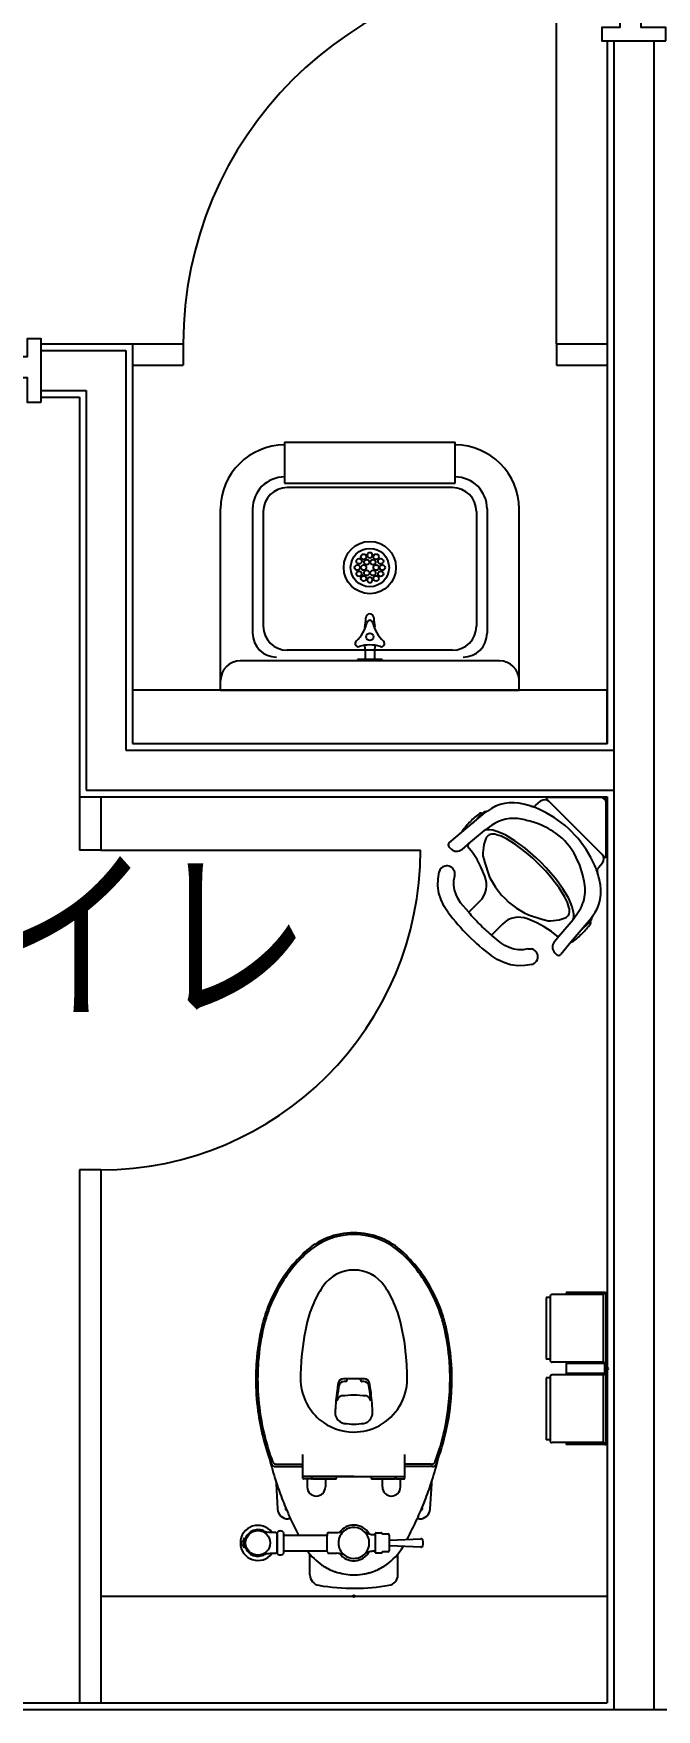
# Model space of a CAD drawing. Header units: millimetres. Extents: x 0 to 181737, y 0 to 59400.
# Drawn here: x 118744 to 119913, y 29192 to 32337 of the extents above; entities that cross this region are included whole.
import ezdxf
from ezdxf.enums import TextEntityAlignment as Align

# ---------------------------------------------------------------- set-up
doc = ezdxf.new("R2010")
doc.units = ezdxf.units.MM
doc.header["$LTSCALE"] = 0.2
doc.layers.get('Defpoints').update_dxf_attribs({"color": 5})
for name, color, linetype in [('A_室名', 8, 'Continuous'), ('A_建築', 8, 'Continuous'), ('A_建築（什器）', 8, 'Continuous'), ('A_建築（軽鉄下地）', 8, 'Continuous')]:
    doc.layers.add(name, color=color, linetype=linetype)
doc.styles.get("Standard").update_dxf_attribs({"font": 'simplex.shx', "width": 0.8, "bigfont": 'extfont2.shx'})

# ---------------------------------------------------------------- blocks, each defined once
blk = doc.blocks.new('Toilet Paper Holder')
at = {"color": 0}
for p, q in [((-106.958, 133.5), (-114, 133.5)), ((-114, 133.5), (-114, 17.5)), ((-106.958, 135), (-106.958, 16)), ((-6.6, 139), (-102.958, 139)), ((-4, 142.5), (-77, 142.5)), ((-77, 142.5), (-77, 140)), ((-3.5, 140), (-77, 140)), ((-6.6, 12), (-6.6, 139)), ((-2.5, 139), (-2.5, -139)), ((0, 138.5), (0, -138.5)), ((0, 125.25), (0, 120.75)), ((0, 77.75), (0, 73.25)), ((-106.958, 17.5), (-114, 17.5)), ((-6.6, 12), (-102.958, 12)), ((-77, 8.75), (-77, -8.75)), ((-5, 9.25), (-76.5, 9.25)), ((-74.5, 12), (-74.5, 9.25)), ((-49.5, 12), (-49.5, 9.25)), ((-4.5, 11), (-14.5, 11)), ((-14.5, 11), (-14.5, 9.5)), ((-4.5, 9.5), (-14.5, 9.5)), ((-4.5, 8.75), (-4.5, -8.75)), ((-4, 9), (-4, -9)), ((-2.5, 9), (-2.5, -9)), ((0, 30.25), (0, 25.75)), ((-106.958, -17.5), (-114, -17.5)), ((-114, -17.5), (-114, -133.5)), ((-106.958, -16), (-106.958, -135)), ((-6.6, -12), (-102.958, -12)), ((-5, -9.25), (-76.5, -9.25)), ((-74.5, -9.25), (-74.5, -12)), ((-49.5, -9.25), (-49.5, -12)), ((-4.5, -9.5), (-14.5, -9.5)), ((-14.5, -9.5), (-14.5, -11)), ((-4.5, -11), (-14.5, -11)), ((-6.6, -139), (-6.6, -12)), ((0, -25.75), (0, -30.25)), ((0, -73.25), (0, -77.75)), ((0, -120.75), (0, -125.25)), ((-106.958, -133.5), (-114, -133.5)), ((-6.6, -139), (-102.958, -139)), ((-3.5, -140), (-77, -140)), ((-77, -140), (-77, -142.5)), ((-4, -142.5), (-77, -142.5))]:
    blk.add_line(p, q, dxfattribs=at)
for centre, radius, start, end in [((-102.958, 135), 4, 90, 180), ((-4, 138.5), 4, 0, 90), ((-3.5, 139), 1, 0, 90), ((-102.958, 16), 4, 180, 270), ((-76.5, 8.75), 0.5, 90, 180), ((-5, 8.75), 0.5, 0, 90), ((-4.5, 9), 2, 0, 90), ((-4.5, 9), 0.5, 0, 90), ((-102.958, -16), 4, 90, 180), ((-76.5, -8.75), 0.5, 180, 270), ((-5, -8.75), 0.5, 270, 0), ((-4.5, -9), 0.5, 270, 0), ((-4.5, -9), 2, 270, 0), ((-102.958, -135), 4, 180, 270), ((-4, -138.5), 4, 270, 0), ((-3.5, -139), 1, 270, 0)]:
    blk.add_arc(centre, radius, start, end, dxfattribs=at)
at = {"layer": 'Defpoints'}
blk.add_circle((0, 0), 2, dxfattribs=at)
blk.add_point((0, 0), dxfattribs=at)

msp = doc.modelspace()

# ---------------------------------------------------------------- linework, layer by layer
at = {"layer": 'A_建築'}
for p, q in [((119820, 32323), (119820, 31005)), ((118758, 31755), (118930, 31755)), ((118930, 31755), (118930, 31005)), ((118758, 31655), (118830, 31655)), ((118830, 31655), (118830, 30905)), ((118930, 31005), (119820, 31005)), ((118830, 30905), (119820, 30905)), ((119820, 30905), (119820, 29205)), ((117300, 29205), (119820, 29205))]:
    msp.add_line(p, q, dxfattribs=at)
for points in [[(119930, 32323), (119930, 32348), (119884, 32348), (119884, 32363), (119844, 32363), (119844, 32348), (119810, 32348), (119810, 32323), (119930, 32323)], [(118758, 31645), (118733, 31645), (118733, 31691), (118718, 31691), (118718, 31731), (118733, 31731), (118733, 31765), (118758, 31765), (118758, 31645)]]:
    msp.add_lwpolyline(points, dxfattribs=at)
msp.add_lwpolyline([(118930, 31005), (119820, 31005), (119820, 31105), (118930, 31105)], close=True, dxfattribs=at)
at = {"layer": 'A_建築（什器）'}
for p, q in [((119725, 31755), (119725, 32455)), ((118930, 31755), (119025, 31755)), ((119025, 31755), (119025, 31715)), ((119725, 31755), (119820, 31755)), ((119725, 31755), (119725, 31715)), ((118930, 31715), (119025, 31715)), ((119725, 31715), (119820, 31715)), ((118830, 30905), (118830, 30805)), ((118870, 30905), (118870, 30805)), ((119686.43, 30889.01), (119695.35, 30896.5)), ((119711.55, 30895.79), (119707.04, 30900.29)), ((119710.62, 30903.44), (119708.35, 30903.44)), ((119709.65, 30903.44), (119708.35, 30903.44)), ((119709.65, 30905), (119744.65, 30905)), ((119709.65, 30903.44), (119709.65, 30905)), ((119744.65, 30903.44), (119709.65, 30903.44)), ((119726.39, 30903.44), (119710.62, 30903.44)), ((119810.55, 30796.79), (119711.55, 30895.79)), ((119744.65, 30903.44), (119730.51, 30903.44)), ((119744.65, 30905), (119744.65, 30903.44)), ((119808.45, 30903.44), (119744.65, 30903.44)), ((119818.45, 30903.44), (119744.65, 30903.44)), ((119818.45, 30903.44), (119818.45, 30829.64)), ((119818.45, 30829.64), (119818.45, 30893.44)), ((119547.58, 30838.33), (119591.49, 30875.18)), ((119585.74, 30873.33), (119567.4, 30854.98)), ((119587.51, 30875.09), (119585.74, 30873.33)), ((119593.74, 30877.46), (119589.75, 30876.39)), ((119599.28, 30848.63), (119594.8, 30845.54)), ((119603.56, 30851.46), (119599.28, 30848.63)), ((119607.64, 30854.05), (119603.56, 30851.46)), ((119523.75, 30818.33), (119547.58, 30838.33)), ((119563.19, 30819.55), (119547.42, 30806.33)), ((119589.41, 30841.54), (119563.19, 30819.55)), ((119590.44, 30821.3), (119588.89, 30815.5)), ((119589.41, 30841.54), (119588.95, 30841.18)), ((119594.8, 30845.54), (119589.41, 30841.54)), ((119593.24, 30842.69), (119589.41, 30841.54)), ((119592.55, 30826.94), (119590.44, 30821.3)), ((119593.62, 30828.95), (119592.55, 30826.94)), ((119596.66, 30842.94), (119593.24, 30842.69)), ((119595.04, 30830.73), (119593.62, 30828.95)), ((119596.72, 30832.18), (119595.04, 30830.73)), ((119599.62, 30842.86), (119596.66, 30842.94)), ((119598.57, 30833.29), (119596.72, 30832.18)), ((119600.68, 30834.12), (119598.57, 30833.29)), ((119605.89, 30841.99), (119599.62, 30842.86)), ((119603.18, 30834.66), (119600.68, 30834.12)), ((119606.04, 30834.83), (119603.18, 30834.66)), ((119613.27, 30839.99), (119605.89, 30841.99)), ((119609.27, 30834.55), (119606.04, 30834.83)), ((119612.85, 30833.81), (119609.27, 30834.55)), ((119616.81, 30832.57), (119612.85, 30833.81)), ((119621.42, 30836.85), (119613.27, 30839.99)), ((119621.21, 30830.84), (119616.81, 30832.57)), ((119626.06, 30828.58), (119621.21, 30830.84)), ((119629.97, 30832.71), (119621.42, 30836.85)), ((119631.45, 30825.76), (119626.06, 30828.58)), ((119647.14, 30822.41), (119629.97, 30832.71)), ((119639.56, 30821.02), (119631.45, 30825.76)), ((119648.56, 30815.17), (119639.56, 30821.02)), ((119666.5, 30808.23), (119647.14, 30822.41)), ((119818.45, 30829.64), (119818.45, 30815.5)), ((119818.45, 30829.64), (119820.01, 30829.64)), ((119818.45, 30794.64), (119818.45, 30829.64)), ((119820.01, 30829.64), (119820.01, 30794.64)), ((118870, 30805), (118830, 30805)), ((118870, 30805), (119470, 30805)), ((119527.17, 30807.22), (119523.43, 30810.96)), ((119567.3, 30800.6), (119558.88, 30810.85)), ((119576.23, 30787.24), (119567.3, 30800.6)), ((119583.49, 30773.43), (119576.23, 30787.24)), ((119587.22, 30799.7), (119587.16, 30793.89)), ((119587.16, 30793.89), (119588.88, 30787.77)), ((119587.5, 30804.79), (119587.22, 30799.7)), ((119587.95, 30809.83), (119587.5, 30804.79)), ((119588.89, 30815.5), (119587.95, 30809.83)), ((119588.88, 30787.77), (119590.95, 30781.02)), ((119658.42, 30808.1), (119648.56, 30815.17)), ((119669.18, 30799.62), (119658.42, 30808.1)), ((119686.22, 30791.26), (119666.5, 30808.23)), ((119680.77, 30789.59), (119669.18, 30799.62)), ((119692.9, 30778.03), (119680.77, 30789.59)), ((119696.13, 30781.38), (119686.22, 30791.26)), ((119815.3, 30792.04), (119810.55, 30796.79)), ((119818.45, 30811.38), (119818.45, 30796.52)), ((119818.45, 30796.52), (119818.45, 30794.64)), ((119818.45, 30794.64), (119818.45, 30793.34)), ((119818.45, 30793.34), (119818.45, 30794.64)), ((119820.01, 30794.64), (119818.45, 30794.64)), ((119502.87, 30750.96), (119505.02, 30763.98)), ((119532.74, 30748.12), (119534.15, 30756.81)), ((119590.66, 30755.9), (119583.49, 30773.43)), ((119590.95, 30781.02), (119593.31, 30773.53)), ((119593.31, 30773.53), (119595.96, 30765.24)), ((119595.96, 30765.24), (119597.13, 30761.7)), ((119597.13, 30761.7), (119598.42, 30757.97)), ((119598.42, 30757.97), (119599.78, 30754.37)), ((119599.78, 30754.37), (119601.2, 30751.18)), ((119704.35, 30766.01), (119692.9, 30778.03)), ((119706.02, 30771.46), (119696.13, 30781.38)), ((119714.38, 30754.43), (119704.35, 30766.01)), ((119722.99, 30751.75), (119706.02, 30771.46)), ((119722.85, 30743.67), (119714.38, 30754.43)), ((119811.25, 30780.59), (119803.77, 30771.67)), ((119502.73, 30737.65), (119502.87, 30750.96)), ((119504.63, 30724.34), (119502.73, 30737.65)), ((119508.51, 30711.36), (119504.63, 30724.34)), ((119532.7, 30739.25), (119532.74, 30748.12)), ((119534.02, 30730.39), (119532.7, 30739.25)), ((119536.66, 30721.75), (119534.02, 30730.39)), ((119601.2, 30751.18), (119610.72, 30735.19)), ((119610.72, 30735.19), (119622.15, 30720.49)), ((119729.93, 30733.8), (119722.85, 30743.67)), ((119737.17, 30732.39), (119722.99, 30751.75)), ((119735.78, 30724.81), (119729.93, 30733.8)), ((119740.52, 30716.7), (119735.78, 30724.81)), ((119747.46, 30715.22), (119737.17, 30732.39)), ((119514.3, 30699), (119508.51, 30711.36)), ((119521.87, 30687.57), (119514.3, 30699)), ((119540.56, 30713.52), (119536.66, 30721.75)), ((119545.36, 30705.85), (119540.56, 30713.52)), ((119560.47, 30688.14), (119545.36, 30705.85)), ((119560.47, 30688.14), (119581.19, 30708.86)), ((119622.15, 30720.49), (119628.7, 30713.94)), ((119628.7, 30713.94), (119635.24, 30707.39)), ((119635.24, 30707.39), (119649.95, 30695.96)), ((119649.95, 30695.96), (119665.93, 30686.45)), ((119743.33, 30711.31), (119740.52, 30716.7)), ((119745.59, 30706.45), (119743.33, 30711.31)), ((119747.33, 30702.05), (119745.59, 30706.45)), ((119748.56, 30698.09), (119747.33, 30702.05)), ((119751.61, 30706.67), (119747.46, 30715.22)), ((119749.31, 30694.51), (119748.56, 30698.09)), ((119749.58, 30691.29), (119749.31, 30694.51)), ((119749.42, 30688.43), (119749.58, 30691.29)), ((119754.75, 30698.52), (119751.61, 30706.67)), ((119756.75, 30691.13), (119754.75, 30698.52)), ((119757.62, 30684.86), (119756.75, 30691.13)), ((119623.87, 30666.19), (119603.17, 30645.49)), ((119665.93, 30686.45), (119669.13, 30685.02)), ((119669.13, 30685.02), (119672.73, 30683.66)), ((119688.44, 30668.48), (119670.91, 30675.65)), ((119672.73, 30683.66), (119676.46, 30682.38)), ((119676.46, 30682.38), (119679.99, 30681.21)), ((119679.99, 30681.21), (119688.29, 30678.55)), ((119688.29, 30678.55), (119695.77, 30676.19)), ((119702.24, 30661.22), (119688.44, 30668.48)), ((119695.77, 30676.19), (119702.53, 30674.12)), ((119715.61, 30652.29), (119702.24, 30661.22)), ((119702.53, 30674.12), (119709.32, 30672.38)), ((119709.32, 30672.38), (119714.46, 30672.47)), ((119714.46, 30672.47), (119719.55, 30672.74)), ((119719.55, 30672.74), (119724.58, 30673.19)), ((119724.58, 30673.19), (119730.26, 30674.14)), ((119730.26, 30674.14), (119736.06, 30675.69)), ((119733.54, 30647.51), (119756.3, 30674.65)), ((119736.06, 30675.69), (119741.7, 30677.79)), ((119741.7, 30677.79), (119743.71, 30678.87)), ((119743.71, 30678.87), (119745.49, 30680.29)), ((119745.49, 30680.29), (119746.94, 30681.97)), ((119746.94, 30681.97), (119748.04, 30683.81)), ((119748.04, 30683.81), (119748.88, 30685.92)), ((119748.88, 30685.92), (119749.42, 30688.43)), ((119789.93, 30676.74), (119752.94, 30632.66)), ((119755.93, 30674.19), (119756.3, 30674.65)), ((119756.3, 30674.65), (119760.3, 30680.05)), ((119756.3, 30674.65), (119757.44, 30678.49)), ((119757.44, 30678.49), (119757.69, 30681.9)), ((119757.69, 30681.9), (119757.62, 30684.86)), ((119760.3, 30680.05), (119763.39, 30684.52)), ((119769.74, 30652.64), (119788.03, 30670.94)), ((119788.03, 30670.94), (119789.85, 30672.75)), ((119791.14, 30675), (119792.21, 30678.99)), ((119620.61, 30630.6), (119603.17, 30645.49)), ((119628.28, 30625.8), (119620.61, 30630.6)), ((119725.85, 30643.88), (119715.61, 30652.29)), ((119721.09, 30632.67), (119733.54, 30647.51)), ((119752.94, 30632.66), (119733.09, 30608.99)), ((119613.76, 30599.55), (119602.32, 30607.12)), ((119626.11, 30593.76), (119613.76, 30599.55)), ((119636.5, 30621.9), (119628.28, 30625.8)), ((119645.14, 30619.26), (119636.5, 30621.9)), ((119654, 30617.94), (119645.14, 30619.26)), ((119662.88, 30617.98), (119654, 30617.94)), ((119671.56, 30619.4), (119662.88, 30617.98)), ((119671.56, 30619.4), (119674.99, 30619.83)), ((119674.99, 30619.83), (119678.26, 30619.51)), ((119725.72, 30608.67), (119721.97, 30612.42)), ((119639.1, 30589.87), (119626.11, 30593.76)), ((119652.4, 30587.98), (119639.1, 30589.87)), ((119665.72, 30588.11), (119652.4, 30587.98)), ((119678.74, 30590.27), (119665.72, 30588.11)), ((118830, 30205), (118830, 29205)), ((118870, 30205), (118830, 30205)), ((118870, 30205), (118870, 29205)), ((119332.51, 29813.01), (119325.36, 29813.01)), ((119345.01, 29813.01), (119332.51, 29813.01)), ((119332.51, 29811.01), (119332.51, 29813.01)), ((119357.51, 29813.01), (119345.01, 29813.01)), ((119357.51, 29811.01), (119357.51, 29813.01)), ((119364.65, 29813.01), (119357.51, 29813.01)), ((119316.69, 29799.56), (119316.14, 29796)), ((119329.51, 29808.01), (119326.57, 29808.01)), ((119358.51, 29808.01), (119359.15, 29808.01)), ((119363.45, 29808.01), (119360.51, 29808.01)), ((119373.87, 29796), (119373.32, 29799.56)), ((119249.51, 29651.5), (119249.51, 29671.17)), ((119440.51, 29652.5), (119440.51, 29671.17)), ((119197.64, 29648.5), (119248.51, 29648.5)), ((119199.88, 29652.5), (119248.51, 29652.5)), ((119249.51, 29647.5), (119249.51, 29651.5)), ((119249.51, 29633.79), (119249.51, 29647.5)), ((119249.51, 29626), (119249.51, 29633.79)), ((119345.01, 29629.68), (119249.51, 29629.68)), ((119257.51, 29625), (119250.51, 29625)), ((119265.01, 29625), (119257.51, 29625)), ((119257.51, 29625), (119257.51, 29610)), ((119266.01, 29626.47), (119266.01, 29627.77)), ((119266.01, 29626), (119266.01, 29626.47)), ((119267.01, 29626), (119267.01, 29628.77)), ((119312.01, 29628.77), (119267.01, 29628.77)), ((119268.01, 29625), (119291.51, 29625)), ((119291.51, 29625), (119291.51, 29610)), ((119291.51, 29625), (119311.01, 29625)), ((119312.01, 29628.77), (119312.01, 29626)), ((119378.01, 29628.77), (119312.01, 29628.77)), ((119345.01, 29629.68), (119440.51, 29629.68)), ((119423.01, 29628.77), (119378.01, 29628.77)), ((119378.01, 29626), (119378.01, 29628.77)), ((119379.01, 29625), (119398.51, 29625)), ((119398.51, 29610), (119398.51, 29625)), ((119398.51, 29625), (119408.01, 29625)), ((119408.01, 29625), (119422.01, 29625)), ((119423.01, 29626), (119423.01, 29628.77)), ((119424.01, 29626), (119424.01, 29627.77)), ((119425.01, 29625), (119432.51, 29625)), ((119432.51, 29610), (119432.51, 29625)), ((119432.51, 29625), (119439.51, 29625)), ((119440.51, 29651.5), (119440.51, 29652.5)), ((119440.51, 29647.5), (119440.51, 29651.5)), ((119440.51, 29633.79), (119440.51, 29647.5)), ((119440.51, 29626), (119440.51, 29633.79)), ((119490.13, 29652.5), (119441.51, 29652.5)), ((119490.33, 29648.5), (119441.51, 29648.5)), ((119492.37, 29648.5), (119490.33, 29648.5)), ((119198.67, 29621.15), (119198.96, 29615.73)), ((119198.96, 29615.73), (119201.76, 29568.72)), ((119488.25, 29568.72), (119491.05, 29615.73)), ((119491.05, 29615.73), (119491.34, 29621.15)), ((119470.43, 29565.06), (119473.23, 29571.73)), ((119222.5, 29550), (119221.72, 29550)), ((119467.51, 29550), (119468.29, 29550)), ((119133.51, 29505), (119133.51, 29507)), ((119133.51, 29502), (119133.51, 29505)), ((119134.51, 29508), (119137.49, 29508)), ((119134.51, 29501), (119137.56, 29501)), ((119138.89, 29513), (119140.01, 29513)), ((119138.89, 29497), (119140.01, 29497)), ((119140.01, 29510.75), (119140.01, 29513)), ((119140.01, 29505), (119140.01, 29510.75)), ((119140.01, 29499.25), (119140.01, 29505)), ((119140.01, 29497), (119140.01, 29499.25)), ((119140.51, 29510.25), (119140.63, 29510.25)), ((119140.51, 29499.75), (119140.63, 29499.75)), ((119187.77, 29525), (119191.26, 29525)), ((119191.26, 29525), (119198.31, 29525)), ((119198.31, 29525), (119198.31, 29524)), ((119198.31, 29524), (119201.01, 29524)), ((119201.01, 29524.75), (119201.01, 29485.25)), ((119201.01, 29486), (119201.01, 29524)), ((119213.01, 29524.75), (119213.01, 29519.75)), ((119213.01, 29519.75), (119296.01, 29519.75)), ((119213.01, 29519.75), (119213.01, 29490.25)), ((119295.01, 29488.91), (119295.01, 29521.09)), ((119298.01, 29524.5), (119312.42, 29524.5)), ((119385.51, 29522.5), (119385.01, 29522.5)), ((119385.51, 29522.5), (119385.51, 29523.5)), ((119385.51, 29487.5), (119385.51, 29522.5)), ((119386.13, 29524), (119396.88, 29524)), ((119399.49, 29521.75), (119409.21, 29521.75)), ((119411.21, 29519.75), (119411.21, 29510.41)), ((119411.21, 29510.41), (119411.21, 29499.59)), ((119411.21, 29499.59), (119411.21, 29490.25)), ((119412.28, 29510.31), (119470.57, 29512.86)), ((119470.57, 29497.14), (119412.28, 29499.69)), ((119191.26, 29485), (119187.77, 29485)), ((119198.31, 29485), (119191.26, 29485)), ((119198.31, 29486), (119198.31, 29485)), ((119201.01, 29486), (119198.31, 29486)), ((119213.01, 29490.25), (119295.01, 29490.25)), ((119213.01, 29490.25), (119213.01, 29485.25)), ((119262.5, 29445.17), (119262.5, 29484.1)), ((119295.01, 29488.5), (119295.01, 29488.91)), ((119298.01, 29485.5), (119312.42, 29485.5)), ((119385.01, 29487.5), (119385.51, 29487.5)), ((119385.51, 29486.5), (119385.51, 29487.5)), ((119396.88, 29486), (119386.13, 29486)), ((119409.21, 29488.25), (119399.49, 29488.25)), ((119427.51, 29445.17), (119427.51, 29484.1)), ((119427.51, 29445.17), (119427.51, 29484.1)), ((119309.75, 29451), (119310.79, 29451)), ((119310.79, 29451), (119309.75, 29451)), ((119309.75, 29451), (119310.79, 29451)), ((119310.79, 29451), (119309.75, 29451)), ((118870, 29405), (119820, 29405))]:
    msp.add_line(p, q, dxfattribs=at)
at = {"layer": 'A_建築（什器）', "linetype": 'ByBlock', "lineweight": -2}
for p, q in [((119215, 31570), (119535, 31570)), ((119215, 31570), (119215, 31493.3)), ((119535, 31493.3), (119535, 31570)), ((119215, 31493.3), (119535, 31493.3)), ((119530, 31485), (119220, 31485)), ((119095, 31105), (119095, 31445)), ((119155, 31445), (119155, 31212)), ((119175, 31440), (119175, 31225)), ((119575, 31440), (119575, 31225)), ((119595, 31445), (119595, 31212)), ((119655, 31105), (119655, 31445)), ((119372.82, 31363), (119377.18, 31363)), ((119372.82, 31307), (119377.18, 31307)), ((119530, 31180), (119220, 31180)), ((119398, 31162.5, 520), (119352, 31162.5, 520)), ((119352, 31162.5, 520), (119352, 31160, 520)), ((119366.2, 31179.42, 520), (119366.2, 31162.5, 520)), ((119383.8, 31179.42, 520), (119383.8, 31162.5, 520)), ((119398, 31162.5, 520), (119398, 31160, 520)), ((119618, 31160, 630), (119132, 31160, 630)), ((119352, 31160.5, 520), (119352, 31160, 520)), ((119095, 31105), (119655, 31105))]:
    msp.add_line(p, q, dxfattribs=at)
for centre, radius in [((119375, 31335), 49), ((119375, 31335), 36), ((119354.65, 31346.75), 5), ((119363.25, 31355.35), 5), ((119386.75, 31355.35), 5), ((119395.35, 31346.75), 5), ((119351.5, 31335), 5), ((119354.65, 31323.25), 5), ((119363.25, 31335), 5), ((119363.25, 31314.65), 5), ((119369.12, 31345.18), 5), ((119369.12, 31324.82), 5), ((119380.87, 31345.18), 5), ((119380.87, 31324.82), 5), ((119386.75, 31335), 5), ((119386.75, 31314.65), 5), ((119395.35, 31323.25), 5), ((119398.5, 31335), 5), ((119375, 31205, 520), 7)]:
    msp.add_circle(centre, radius, dxfattribs=at)
at = {"layer": 'A_建築（什器）'}
for centre, radius in [((119165.01, 29505), 23), ((119345.01, 29405), 2)]:
    msp.add_circle(centre, radius, dxfattribs=at)
at = {"layer": 'A_建築（什器）', "linetype": 'Continuous'}
msp.add_circle((119345.01, 29405), 2, dxfattribs=at)
at = {"layer": 'A_建築（什器）'}
for centre, radius, start, end in [((119725, 31755), 700, 90, 180), ((119642.92, 30813.89), 80, 75.34274, 126.42514), ((119616.49, 30710.92), 186.31, 71.11702, 75.49289), ((119680, 30896.67), 10, 251.2641, 310.00218), ((119656.34, 30805.87), 83.86, 59.99298, 75.89201), ((119703.06, 30887.3), 12, 44.99662, 129.99999), ((119708.35, 30901.6), 1.84, 90, 225), ((119808.45, 30893.44), 10, 0, 90), ((119682.87, 30741.16), 167.39, 135.47246, 143.60425), ((119669.6, 30752.47), 150, 125.92333, 135), ((119583.35, 30871.51), 3, 37.20989, 125.92626), ((119591.05, 30871.56), 5, 105.00111, 135), ((119642.92, 30813.89), 80, 126.42518, 129.99979), ((119592.45, 30882.29), 5, 285.00133, 306.40232), ((119644.83, 30792.16), 72.25, 78.40323, 124.8359), ((119603.38, 30599.48), 269.34, 72.35302, 78.00573), ((119637.22, 30712.73), 151.17, 57.4091, 71.56038), ((119612.55, 30697.8), 200, 44.98845, 64.61781), ((119526.96, 30814.5), 5, 130.00376, 225), ((119550.56, 30838.72), 3, 144.08425, 187.43058), ((119590.5, 30792.37), 38.54, 135.13773, 145.57135), ((119655.01, 30740.12), 118.51, 30.07614, 57.52406), ((119612.55, 30697.8), 200, 25.3822, 45.01155), ((118870, 30805), 600, 270, 0), ((119537.78, 30817.82), 15, 225.0027, 309.99973), ((119561.41, 30812.64), 3.1, 150.55603, 215.26469), ((119618.01, 30717.99), 161.61, 12.03351, 30.29147), ((119802.06, 30788.3), 12, 319.9999, 45), ((119816.6, 30793.34), 1.84, 225, 0), ((119519.59, 30760.4), 15, 103.71856, 166.16387), ((119519.59, 30760.4), 15, 22.99591, 103.71755), ((119519.59, 30760.4), 15, 346.16108, 22.99596), ((119550.56, 30739.5), 43.32, 314.99906, 22.24641), ((119720.63, 30741.59), 83.86, 14.10801, 30.007), ((119811.43, 30765.24), 10, 139.99775, 198.73572), ((119625.67, 30701.73), 186.31, 14.50711, 18.88327), ((119701.11, 30730.3), 77.96, 350.00953, 15.92208), ((119728.65, 30728.16), 80, 323.57484, 14.65655), ((119703.4, 30730.87), 75.8, 322.31211, 349.28776), ((119874.72, 30959.96), 445.75, 217.6678, 225.02272), ((119818.38, 30903.6), 336.06, 219.87475, 225.0264), ((119818.38, 30903.6), 336.06, 225.0264, 230.17828), ((119654.5, 30635.55), 43.32, 67.75235, 135), ((119667.48, 30754.59), 150, 314.99973, 324.07637), ((119786.52, 30668.35), 3, 324.06964, 59.67484), ((119786.31, 30676.29), 5, 315.0081, 345.00215), ((119728.65, 30728.16), 80, 320.00026, 323.57486), ((119797.04, 30677.69), 5, 143.59724, 164.99919), ((119874.72, 30959.96), 445.75, 225.02272, 232.33222), ((119732.58, 30623.02), 15, 139.99771, 225), ((119727.64, 30646.41), 3.1, 234.74971, 299.46049), ((119710.54, 30669.56), 31.86, 305.76488, 316.19924), ((119753.72, 30635.55), 3, 254.93527, 305.93052), ((119656.16, 30767.86), 167.39, 306.39574, 314.52754), ((119675.15, 30604.83), 15, 19.80861, 78.05704), ((119675.15, 30604.83), 15, 283.83503, 326.76653), ((119675.15, 30604.83), 15, 326.76751, 19.80851), ((119729.26, 30612.21), 5, 225, 319.99782), ((119345.01, 29952), 135, 90, 133.53571), ((119345.01, 29952), 131.5, 46.46429, 133.53571), ((119345.01, 29952), 135, 46.46429, 90), ((119444.88, 29846.88), 280, 133.53571, 153.16259), ((119444.88, 29846.88), 276.5, 133.53571, 152.79504), ((119245.13, 29846.88), 276.5, 27.20496, 46.46429), ((119245.13, 29846.88), 280, 26.83741, 46.46429), ((119345.01, 29947), 70, 90, 145.46279), ((119345.01, 29947), 70, 34.53721, 90), ((119444.88, 29846.88), 280, 153.16259, 161.16227), ((119444.88, 29846.88), 276.5, 152.79504, 160.91465), ((119452.09, 29873.3), 200, 150.00192, 161.33881), ((119452.09, 29873.3), 200, 145.46279, 150.00192), ((119237.92, 29873.3), 200, 29.99808, 34.53721), ((119237.92, 29873.3), 200, 18.66119, 29.99808), ((119245.13, 29846.88), 276.5, 19.08535, 27.20496), ((119245.13, 29846.88), 280, 18.83773, 26.83741), ((119444.88, 29846.88), 280, 161.16227, 166.945), ((119444.88, 29846.88), 276.5, 160.91465, 166.945), ((119452.09, 29873.3), 200, 161.33881, 166.59022), ((119237.92, 29873.3), 200, 13.40978, 18.66119), ((119245.13, 29846.88), 276.5, 13.055, 19.08535), ((119245.13, 29846.88), 280, 13.055, 18.83773), ((119591.01, 29813), 430, 166.945, 175.69326), ((119591.01, 29813), 426.5, 166.945, 175.65786), ((119705.01, 29813), 460, 166.59022, 175.97467), ((118985.01, 29813), 460, 4.02522, 13.40978), ((119099.01, 29813), 426.5, 4.34191, 13.055), ((119099.01, 29813), 430, 4.3065, 13.055), ((119591.01, 29813), 430, 175.69326, 180), ((119591.01, 29813), 426.5, 175.65786, 180), ((119705.01, 29813), 460, 175.97467, 180), ((118985.01, 29813), 460, 0, 4.02522), ((119099.01, 29813), 426.5, 0, 4.34191), ((119099.01, 29813), 430, 0, 4.3065), ((119611.01, 29813), 450, 180, 187.6598), ((119611.01, 29813), 446.5, 180, 187.7936), ((119345.01, 29813), 100, 180, 229.57408), ((119325.36, 29803.01), 10, 90, 170.35042), ((119329.51, 29811.01), 3, 270, 0), ((119360.51, 29811.01), 3, 180, 270), ((119364.65, 29803.01), 10, 9.64958, 90), ((119345.01, 29813), 100, 298.29781, 0), ((119079.01, 29813), 446.5, 347.4775, 0), ((119079.01, 29813), 450, 347.55197, 0), ((119709.85, 29737.63), 400.01, 171.60937, 177.15284), ((119709.85, 29737.63), 398.01, 171.5669, 175.10268), ((119323.26, 29770.76), 10, 96.57296, 175.10268), ((119709.85, 29737.63), 400.01, 170.35042, 171.60937), ((119326.57, 29798), 10, 90, 171.04844), ((119345.01, 29582), 200, 90, 96.57296), ((119345.01, 29582), 200, 83.42704, 90), ((119363.45, 29798), 10, 8.95156, 90), ((119366.76, 29770.76), 10, 4.89732, 83.42704), ((118980.16, 29737.63), 398.01, 4.89732, 8.4331), ((118980.16, 29737.63), 400.01, 8.39063, 9.64958), ((118980.16, 29737.63), 400.01, 2.84716, 8.39063), ((119611.01, 29813), 450, 187.6598, 200.7366), ((119611.01, 29813), 446.5, 187.7936, 200.35138), ((119709.85, 29737.63), 400.01, 177.15284, 178.35195), ((119330.01, 29749.14), 20, 180, 211.78833), ((119360.01, 29749.14), 20, 328.21167, 0), ((118980.16, 29737.63), 400.01, 1.64805, 2.84716), ((119345.01, 29813), 100, 229.57408, 270), ((119330.01, 29749.14), 20, 211.78833, 261.37307), ((119345.01, 29848.01), 120, 261.37307, 270), ((119345.01, 29848.01), 120, 270, 278.62693), ((119345.01, 29813), 100, 270, 298.29781), ((119360.01, 29749.14), 20, 278.62693, 328.21167), ((119079.01, 29813), 446.5, 339.64862, 347.4775), ((119079.01, 29813), 450, 339.2634, 347.55197), ((119817.52, 29820.01), 650.01, 193.98387, 197.81429), ((119197.64, 29656.5), 8, 200.7366, 247.95063), ((119199.88, 29660.5), 8, 200.35138, 213.25439), ((119199.88, 29660.5), 8, 213.25439, 270), ((119490.13, 29660.5), 8, 270, 283.44646), ((118872.5, 29820.01), 650.01, 342.18571, 346.01613), ((119490.13, 29660.5), 8, 283.44646, 326.74561), ((119492.37, 29656.5), 8, 292.04937, 339.2634), ((119490.13, 29660.5), 8, 326.74561, 339.64862), ((119197.64, 29656.5), 8, 247.95063, 270), ((119248.51, 29651.5), 1, 0, 90), ((119248.51, 29647.5), 1, 0, 90), ((119250.51, 29626), 1, 180, 270), ((119265.01, 29626), 1, 270, 0), ((119267.01, 29627.77), 1, 90, 180), ((119268.01, 29626), 1, 180, 270), ((119311.01, 29626), 1, 270, 0), ((119379.01, 29626), 1, 180, 270), ((119422.01, 29626), 1, 270, 0), ((119423.01, 29627.77), 1, 0, 90), ((119425.01, 29626), 1, 180, 270), ((119439.51, 29626), 1, 270, 0), ((119441.51, 29651.5), 1, 90, 180), ((119441.51, 29647.5), 1, 90, 180), ((119492.37, 29656.5), 8, 270, 292.04937), ((119817.52, 29820.01), 650.01, 197.81429, 199.28283), ((119213.94, 29616.56), 15, 183.14023, 228.33403), ((119817.52, 29820.01), 650.01, 199.28283, 202.45439), ((119274.51, 29610), 17, 180, 0), ((119415.51, 29610), 17, 180, 0), ((118872.5, 29820.01), 650.01, 337.54561, 340.71717), ((118872.5, 29820.01), 650.01, 340.71717, 342.18571), ((119476.07, 29616.56), 15, 311.66597, 356.85977), ((119221.72, 29570), 20, 183.67996, 270), ((119222, 29570), 5.5, 161.62356, 243.92326), ((119817.52, 29820.01), 650.01, 202.45439, 204.5612), ((118872.5, 29820.01), 650.01, 335.4388, 336.90757), ((119468.29, 29570), 20, 270.00022, 356.32026), ((119468.01, 29570), 5.5, 296.07674, 18.37644), ((119165.01, 29505), 33, 37.30521, 322.69479), ((119165.01, 29505), 24.94, 65.51864, 167.8476), ((119187.77, 29555), 30, 245.5192, 270.00025), ((119207.01, 29519.58), 7.92, 40.75287, 139.24713), ((119222.5, 29510), 40, 84.52938, 90), ((119817.52, 29820.01), 650.01, 204.5612, 207.51127), ((119345.01, 29505), 29, 128.75719, 231.24397), ((119345.01, 29505), 33.46, 90, 143.34071), ((119312.42, 29559.5), 35, 279.45245, 294.35256), ((119345.01, 29505), 29, 44.80312, 128.75744), ((119345.01, 29505), 33.46, 30.21774, 90), ((118872.5, 29820.01), 650.01, 331.68914, 335.4388), ((119467.51, 29510), 40, 90, 95.47062), ((119134.51, 29507), 1, 89.99911, 179.99911), ((119134.51, 29502), 1, 180.00178, 270), ((119189.41, 29505), 52, 172.11097, 187.88903), ((119138.89, 29512), 1, 90, 172.11097), ((119138.89, 29498), 1, 187.88903, 270), ((119140.51, 29510.75), 0.5, 180, 270), ((119140.51, 29499.25), 0.5, 90, 180), ((119165.01, 29505), 24.94, 167.8476, 192.15239), ((119165.01, 29505), 24.94, 192.15239, 294.48136), ((119298.01, 29521.5), 3, 89.99636, 187.77976), ((119298.01, 29521.5), 3, 215.69531, 215.69532), ((119312.42, 29559.5), 35, 270.00075, 279.45388), ((119345.01, 29505), 29, 315.19708, 44.80292), ((119383.5, 29555.5), 35, 239.2022, 254.10348), ((119383.5, 29555.5), 35, 254.10348, 268.93134), ((119383.01, 29522.5), 2, 265.52869, 0.00062), ((119391.51, 29516.62), 9.12, 126.07767, 131.11202), ((119391.51, 29516.62), 9.12, 48.88549, 53.92081), ((119399.49, 29523.75), 2, 187.18439, 270), ((119345.01, 29551.58), 106.58, 304.26074, 330.1849), ((119409.21, 29519.75), 2, 0.00006, 89.99991), ((119412.11, 29514.31), 4, 256.99668, 272.50118), ((119412.11, 29495.69), 4, 87.49882, 103.00274), ((119470.75, 29508.87), 4, 10.60974, 92.50409), ((119470.75, 29501.14), 4, 267.50204, 349.40769), ((119450.11, 29505), 25, 349.40769, 10.60974), ((119187.77, 29455), 30, 89.99975, 114.4808), ((119207.01, 29490.42), 7.92, 220.75287, 319.24713), ((119345.01, 29551.58), 106.58, 215.12967, 235.73926), ((119298.01, 29488.5), 3, 179.99126, 270.0102), ((119312.35, 29450.2), 35.3, 80.51105, 89.89321), ((119345.01, 29505), 33.46, 216.67556, 329.78226), ((119312.35, 29450.2), 35.3, 65.75149, 80.51105), ((119345.01, 29505), 29, 231.24369, 269.99967), ((119345.01, 29505), 29, 270, 315.19708), ((119383.5, 29454.5), 35, 105.89652, 120.7978), ((119383.5, 29454.5), 35, 90.67083, 105.89652), ((119383.01, 29487.5), 2, 0, 87.50546), ((119391.51, 29493.37), 9.12, 228.88798, 233.92247), ((119391.51, 29493.37), 9.13, 306.07725, 311.11253), ((119399.49, 29486.25), 2, 90, 172.8167), ((119409.21, 29490.25), 2, 270, 0), ((119282.5, 29445.17), 20, 180, 260.53334), ((119345.01, 29551.58), 106.58, 235.73926, 237.68073), ((119345.01, 29551.58), 106.58, 235.73926, 237.68073), ((119345.01, 29551.58), 106.58, 237.68073, 244.52178), ((119345.01, 29551.58), 106.58, 237.68073, 244.52178), ((119345.01, 29551.58), 106.58, 244.52178, 250.6832), ((119345.01, 29551.58), 106.58, 244.52178, 250.6832), ((119345.99, 29551.16), 106.17, 250.63813, 267.85067), ((119345.99, 29551.16), 106.17, 250.63813, 267.85067), ((119345.19, 29550.87), 105.85, 268.27426, 289.34733), ((119345.01, 29551.58), 106.58, 271.61244, 289.3168), ((119345.01, 29551.58), 106.58, 289.3168, 295.47822), ((119345.01, 29551.58), 106.58, 289.3168, 295.47822), ((119345.01, 29551.58), 106.58, 295.47822, 302.31927), ((119345.01, 29551.58), 106.58, 295.47822, 302.31927), ((119345.01, 29551.58), 106.58, 302.31927, 304.26074), ((119407.51, 29445.17), 20, 279.46666, 0), ((119344.45, 29815.7), 395.67, 260.50963, 270.39083), ((119345.67, 29814.84), 394.8, 270.21537, 279.49517)]:
    msp.add_arc(centre, radius, start, end, dxfattribs=at)
at = {"layer": 'A_建築（什器）', "linetype": 'ByBlock', "lineweight": -2}
for centre, radius, start, end in [((119215, 31445), 120, 90, 180), ((119535, 31445), 120, 0, 90), ((119215, 31445), 60, 90.00006, 180), ((119220, 31440), 45, 90, 180), ((119530, 31440), 45, 0, 90), ((119535, 31445), 60, 0, 90), ((119375, 31358.5), 5, 115.84186, 64.15814), ((119375, 31311.5), 5, 295.84186, 244.15814), ((119220, 31225), 45, 180, 270), ((119305.62, 31245.06, 520), 65, 312.24554, 347.75446), ((119287.5, 31240.92, 520), 80, 346.94171, 359.68774), ((119375, 31240.44, 520), 7.5, 0.31226, 179.68774), ((119375, 31230, 520), 6, 12.24548, 167.75439), ((119444.38, 31245.06, 520), 65, 192.24554, 227.75446), ((119462.5, 31240.92, 520), 80, 180.31226, 192.41473), ((119530, 31225), 45, 270, 0), ((119200, 31212), 45, 180, 270), ((119353.35, 31192.5, 520), 6, 132.24554, 287.75446), ((119396.65, 31192.5, 520), 6, 252.24548, 47.75452), ((119550, 31212), 45, 270, 0), ((119375, 31124.88, 520), 65, 72.24554, 107.75446), ((119326.2, 31179.42, 520), 40, 0, 14.01868), ((119423.8, 31179.42, 520), 40, 165.98126, 180), ((119132, 31123, 630), 37, 90, 180), ((119618, 31123, 630), 37, 0, 90)]:
    msp.add_arc(centre, radius, start, end, dxfattribs=at)
at = {"layer": 'A_建築（什器）'}
msp.add_point((119345.01, 29405), dxfattribs=at)
msp.add_point((119345.01, 29405), dxfattribs=at)
at = {"layer": 'A_建築（軽鉄下地）', "color": 8, "ltscale": 50}
for p, q in [((119832.5, 32323), (119832.5, 29192.5)), ((119907.5, 32323), (119907.5, 29192.5)), ((118758, 31742.5), (118917.5, 31742.5)), ((118917.5, 31742.5), (118917.5, 30992.5)), ((118758, 31667.5), (118842.5, 31667.5)), ((118842.5, 31667.5), (118842.5, 30917.5)), ((118917.5, 30992.5), (119832.5, 30992.5)), ((118842.5, 30917.5), (119832.5, 30917.5)), ((114750, 29192.5), (121950, 29192.5))]:
    msp.add_line(p, q, dxfattribs=at)

# ---------------------------------------------------------------- block references
at = {"layer": 'A_建築（什器）'}
msp.add_blockref('Toilet Paper Holder', (119820.01, 29832.11), dxfattribs=at)

# ---------------------------------------------------------------- texts
at = {"layer": 'A_室名', "width": 0.9}
msp.add_text('男子トイレ', height=300, dxfattribs=at).set_placement((117778.84, 30783.23), align=Align.TOP_LEFT)

doc.saveas('drawing.dxf')
